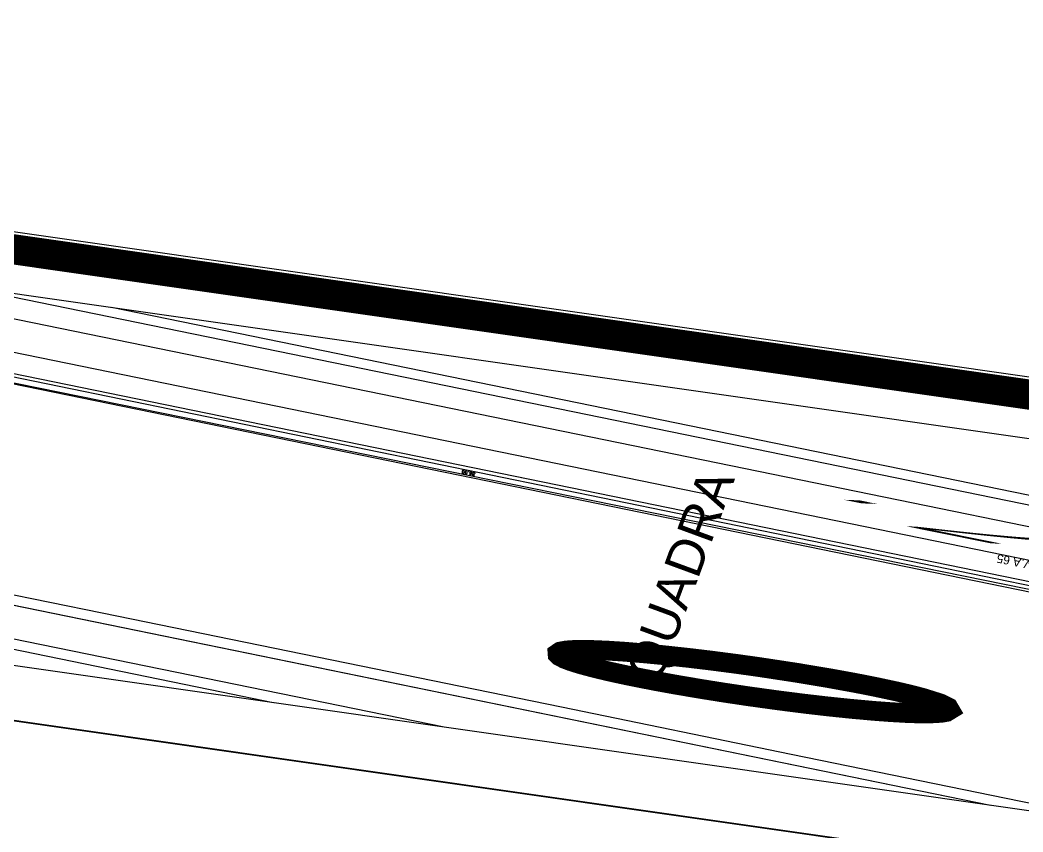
# Model space of a CAD drawing. Header units: millimetres. Extents: x -361192058 to 101130107379, y -14071650034 to 19218552450.
# Drawn here: x -135296 to -135098.3, y 41705.3 to 41865.3 of the extents above; entities that cross this region are included whole.
import ezdxf
from ezdxf.enums import TextEntityAlignment as Align

# ---------------------------------------------------------------- set-up
doc = ezdxf.new("R2010")
doc.units = ezdxf.units.MM
doc.header["$LTSCALE"] = 0.5
doc.linetypes.add('CONTINUO', pattern=[0])
for name, color, linetype in [('02', 2, 'Continuous'), ('Bra-Rua Calçadas', 1, 'Continuous'), ('Calçada', 1, 'Continuous'), ('GR_PENA_FINA', 7, 'Continuous'), ('Lotes', 2, 'Continuous'), ('Nomes de Ruas', 3, 'Continuous'), ('númeraçãoquadras', 4, 'Continuous'), ('TXT A.VERDES', 7, 'Continuous'), ('Área Verde Alameda etc.', 92, 'Continuous')]:
    doc.layers.add(name, color=color, linetype=linetype)
doc.styles.add('arcad1', font='romans.shx')
doc.styles.add('ARIAL', font='arial.ttf', dxfattribs={"height": 0.25})
doc.styles.get("Standard").update_dxf_attribs({"font": 'txt.shx', "height": 0.12})
doc.styles.add('STYLE1', font='sanss___.ttf')

# ---------------------------------------------------------------- blocks, each defined once
blk = doc.blocks.new('NUM_quadra')
at = {"color": 6, "const_width": 0.02}
blk.add_lwpolyline([(-0.0133520432061038, 0.1995538096409646), (-0.03396137207856104, 0.197095472313652), (-0.0578817124285985, 0.1914411329007772), (-0.07790545024554181, 0.1842029880920486), (-0.0980839678893761, 0.1742972611462264), (-0.1207629871017981, 0.1594249069193736), (-0.1377379490426744, 0.1450112319564166), (-0.1520556984439002, 0.1299194541657934), (-0.1625180437624446, 0.1165670856272393), (-0.1764344977441241, 0.09418528550563855), (-0.1852438537613963, 0.07539704665055813), (-0.1940684209960429, 0.04834716095183544), (-0.1985176143253418, 0.02430548914494118), (-0.2, 2.449293598294707e-17), (-0.1977479207858246, -0.02992924698156066), (-0.1921041628016216, -0.05564162681201971), (-0.1838936225002688, -0.07863291679524947), (-0.1712831141684111, -0.1032574200760946), (-0.1545538230998021, -0.126937448238237), (-0.1388948904680539, -0.143903472514972), (-0.1218702926523065, -0.1585800484576833), (-0.1045798103362554, -0.1704789232428245), (-0.08309400008057272, -0.1819213762882465), (-0.05305444697320133, -0.1928347107145593), (-0.03024527360995229, -0.1976998316242559), (-3.673940397442059e-17, -0.2), (0.03093315800827364, -0.1975933696651666), (0.06772550614199915, -0.1881841008635162), (0.1069104891608479, -0.1690270608730692), (0.1240420910364873, -0.1568870920480579), (0.1407237443089076, -0.1421155437933556), (0.1613804970022024, -0.118136934052489), (0.1736687274357323, -0.09919260612995974), (0.1869657857282061, -0.0710196801389201), (0.1962420223455323, -0.03858845249210724), (0.2, 0), (0.1989460999390915, 0.02050486086334195), (0.1943382022861565, 0.04725106487884616), (0.1870936531840374, 0.07068214016462095), (0.1741307933804454, 0.09837919900414235), (0.1635485483198982, 0.1151167769808291), (0.147166134549038, 0.1354331157505226), (0.1285083774114599, 0.1532501123493023), (0.1062576314788641, 0.1694382358043837), (0.07819320380287934, 0.1840810225934259), (0.05327206202334694, 0.1927747063485785), (0.02666753040880443, 0.1982141337591634), (1.224646799147353e-17, 0.2)], close=True, dxfattribs=at)
blk.add_circle((0, 0), 0.2)
at = {"color": 3, "insert": (-0.1114319926046001, 0.1285282569724242), "char_height": 0.038, "width": 0.2663, "attachment_point": 1, "style": 'STYLE1'}
blk.add_mtext('\\fArial|b0|i0|c0|p34;QUADRA', dxfattribs=at)
at = {"color": 3, "style": 'STYLE1'}
blk.add_attdef('00', text='', height=0.13, dxfattribs=at).set_placement((-2.886579864025407e-15, -0.1334628551621867), align=Align.CENTER)
blk = doc.blocks.new('APROVADO QUADRA 21.2 MBVII')
at = {"layer": '02', "color": 2, "lineweight": 18}
for p, q in [((4218.719474843508, 2437.664480313713, -12.96344213336095), (4210.050196972817, 2426.283556856547)), ((4213.102453562384, 2430.450767192104, -12.96344213336095), (4218.719474843507, 2437.664480313713, -12.96344213336095))]:
    blk.add_line(p, q, dxfattribs=at)
at = {"layer": '02', "color": 7, "lineweight": 18}
blk.add_line((4211.438114935405, 2427.988664608254, -12.96344213336095), (4218.914883643643, 2437.533769375074, -12.96344213336095), dxfattribs=at)
at = {"layer": '02', "lineweight": 18}
for points in [[(4161.465838619804, 2399.612158121467), (4222.665838619804, 2399.612158121467), (4222.665838619804, 2444.162158121467), (4161.465838619804, 2444.162158121467)], [(4221.915838619804, 2443.412158121467), (4201.831699329632, 2443.412158121467), (4201.831699329632, 2423.540862290999), (4221.915838619804, 2423.540862290999)], [(4189.28996978511, 2434.2397788341), (4201.810042711877, 2434.2397788341), (4201.810042711877, 2425.78720720304), (4189.28996978511, 2425.78720720304)]]:
    blk.add_lwpolyline(points, close=True, dxfattribs=at)
at = {"layer": '02', "lineweight": 18, "const_width": 0.1}
blk.add_lwpolyline([(4162.215838619804, 2400.362158121467), (4221.915838619804, 2400.362158121467), (4221.915838619804, 2443.412158121467), (4162.215838619804, 2443.412158121467)], close=True, dxfattribs=at)
at = {"layer": 'Bra-Rua Calçadas', "lineweight": 18, "elevation": -12.96344213336095}
for points in [[(4220.050028442545, 2435.824638496876), (4212.805196433236, 2426.521065176188)], [(4213.705663183146, 2426.520316469844), (4220.04992514386, 2434.679790364337)]]:
    blk.add_lwpolyline(points, dxfattribs=at)
at = {"layer": 'Calçada', "lineweight": 18}
for p, q in [((4204.159972043364, 2432.817357256721, -12.96344213336095), (4211.702717639145, 2442.50420018395, -12.96344213336095)), ((4204.159972043364, 2432.817357256279, -12.96344213336095), (4211.702717639276, 2442.50420018395, -12.96344213336095)), ((4212.590559253978, 2441.81287448763, -12.96344213336095), (4204.159972043364, 2430.985812503905, -12.96344213336095)), ((4212.590559254108, 2441.81287448763, -12.96344213336095), (4204.159972043364, 2430.985812503464, -12.96344213336095)), ((4211.383030693653, 2426.534541890846, -12.96344213336095), (4219.249371366038, 2436.627931766282, -12.96344213336095)), ((4211.383030693653, 2426.534541890846, -12.96344213336095), (4219.249371366038, 2436.627931766282, -12.96344213336095))]:
    blk.add_line(p, q, dxfattribs=at)
at = {"layer": 'Calçada', "lineweight": 18, "elevation": -12.96344213336095}
for points in [[(4204.159972043364, 2432.817357256721), (4211.702717639145, 2442.50420018395, 0.04680619782961809), (4211.843983910523, 2442.726065807735, 0.002658577297471982)], [(4204.159972043364, 2432.817357256279), (4211.702717639276, 2442.50420018395, 0.04680619783102501), (4211.843983910653, 2442.726065807735, 0.002658577296096411)], [(4211.383030693653, 2426.534541890846), (4219.249371366038, 2436.627931766282, 0.4142135623729706), (4219.101984426777, 2437.81230724976), (4213.774934737259, 2441.960261426367, 0.414213562373235), (4212.590559253978, 2441.81287448763), (4204.159972043364, 2430.985812503905)], [(4211.383030693653, 2426.534541890846), (4219.249371366038, 2436.627931766282, 0.4142135623729706), (4219.101984426777, 2437.81230724976), (4213.774934737259, 2441.960261426367, 0.414213562373235), (4212.590559254108, 2441.81287448763), (4204.159972043364, 2430.985812503464)]]:
    blk.add_lwpolyline(points, format="xyb", dxfattribs=at)
for points in [[(4220.050028442545, 2435.82463849671), (4212.805196433212, 2426.521065176188)], [(4220.050028442545, 2435.824638496709), (4212.80519643326, 2426.521065176188)]]:
    blk.add_lwpolyline(points, dxfattribs=at)
at = {"layer": 'GR_PENA_FINA', "lineweight": 18}
blk.add_lwpolyline([(4204.159972043364, 2442.509066374615), (4220.050631999135, 2442.513790829996), (4220.049169873847, 2426.30921458856), (4204.159972043364, 2426.280099358136)], close=True, dxfattribs=at)
at = {"layer": 'Lotes', "linetype": 'CONTINUO', "lineweight": 18}
for p, q in [((4207.55344346947, 2434.771552793054, -12.96344213336095), (4206.948533485255, 2433.994691379985, -12.96344213336095)), ((4204.295970892586, 2433.564372810368, -12.96344213336095), (4204.9008808768, 2434.34123422396, -12.96344213336095)), ((4206.948533485255, 2433.994691379985, -12.96344213336095), (4206.343623501304, 2433.217829967441, -12.96344213336095)), ((4204.159972043364, 2433.389714991993, -12.96344213336095), (4204.295970892586, 2433.564372810368, -12.96344213336095)), ((4206.343623501304, 2433.217829967441, -12.96344213336095), (4205.738713516893, 2432.440968554373, -12.96344213336095)), ((4205.738713516893, 2432.440968554373, -12.96344213336095), (4205.13380353281, 2431.664107141043, -12.96344213336095)), ((4205.13380353281, 2431.664107141043, -12.96344213336095), (4204.528893548661, 2430.887245727974, -12.96344213336095)), ((4204.528893548661, 2430.887245727974, -12.96344213336095), (4204.159972043364, 2430.413454768181, -12.96344213336095))]:
    blk.add_line(p, q, dxfattribs=at)
at = {"layer": 'Lotes', "lineweight": 18, "elevation": -12.96344213336095}
blk.add_lwpolyline([(4220.049873494519, 2434.107366297388), (4214.15053663673, 2426.526306120829)], dxfattribs=at)
at = {"layer": 'Área Verde Alameda etc.', "lineweight": 18, "elevation": -12.96344213336095}
blk.add_lwpolyline([(4211.372310851376, 2426.518070350695), (4219.249371365907, 2436.627931766282, 0.3659773819232131), (4219.205712603035, 2437.716578055324), (4218.996925348571, 2437.448441032623), (4210.475417382458, 2426.515075525318)], format="xyb", dxfattribs=at)
for points in [[(4220.050028442545, 2435.824638496876), (4212.805196433236, 2426.521065176188)], [(4213.705663183146, 2426.520316469844), (4220.04992514386, 2434.679790364337)]]:
    blk.add_lwpolyline(points, dxfattribs=at)
at = {"layer": 'númeraçãoquadras', "linetype": 'ByBlock', "lineweight": 18, "extrusion": (0.08441109911141861, -0.001452856403118582, 0.9964299551674841)}
ref = blk.add_blockref('NUM_quadra', (2503.877009689837, -4151.718289301118, 339.0312754816604), dxfattribs=dict(at, xscale=3.288998456163477, yscale=3.288998456163477, zscale=3.288998431060372, rotation=270.0385460285928))
ref.add_attrib('00', '21', dxfattribs={"layer": '0', "color": 3, "extrusion": (0.08441109911141861, -0.001452856403118582, 0.9964299551674841), "height": 0.4275697960377666, "rotation": 270.0385460325045, "style": 'STYLE1'}).set_placement((2503.438050903494, -4151.718584612969, 339.0312754816675), align=Align.CENTER)
at = {"color": 0, "lineweight": 13, "flags": 8}
for p in [(4700.724657799739, 2280.112525715252), (4699.57378630139, 2277.896413499706), (4702.354563138892, 2276.195041239209), (4703.672243349308, 2274.084986290777), (4699.84447394329, 2272.219426909525), (4703.048818763617, 2270.137026470893), (4703.087746051807, 2267.980265113006), (4700.652340375649, 2261.521648881858), (4700.700742594171, 2257.15925950577)]:
    blk.add_attdef('NIVEL', p, '', height=0.07500000000000001, dxfattribs=at)
for rotation, width, p in [(90, 0.7999999999988884, (4700.820527907887, 2275.752076380495)), (270, 0.5999999999989389, (4703.843667029373, 2274.902076380496)), (90, 0.7999999999988884, (4701.5574890138, 2268.502076380494)), (180, 0.5999999999989389, (4651.181659436375, 2236.193129894172))]:
    blk.add_attdef('$PORTA', text='', height=0.09000000000014552, rotation=rotation, dxfattribs=dict(at, width=width)).set_placement(p, align=Align.MIDDLE)
for p in [(4654.175996555586, 2240.463010622155), (4648.499009965404, 2240.192322980255), (4637.801231937738, 2239.384456547896), (4633.43884256165, 2239.336054329374), (4656.392108771131, 2239.312139123806), (4652.474624295089, 2237.682233784653), (4646.416609526773, 2236.987978159928), (4644.259848168886, 2236.949050871738), (4650.364569346656, 2236.364553574237)]:
    blk.add_attdef('NIVEL', p, '', height=0.07500000000000001, rotation=270, dxfattribs=at)
at = {"color": 0, "lineweight": 13, "width": 0.7999999999988884, "flags": 8}
for p in [(4652.031659436374, 2239.216269015658), (4644.781659436374, 2238.479307909745)]:
    blk.add_attdef('$PORTA', text='', height=0.09000000000014552, dxfattribs=at).set_placement(p, align=Align.MIDDLE)
at = {"layer": '02', "color": 3, "lineweight": 18, "insert": (4215.15446612503, 2432.856944632519, -12.96344213336095), "char_height": 0.12, "attachment_point": 5, "rotation": 52.09357717820365}
blk.add_mtext('\\A1;86.00', dxfattribs=at)
at = {"layer": 'Nomes de Ruas', "lineweight": 18, "extrusion": (-0.06582025349577467, -0.05634501352956277, 0.9962393957679577), "style": 'ARIAL'}
blk.add_text('RUA 17  .', height=0.562626419420372, rotation=102.9674616402125, dxfattribs=at).set_placement((894.9055397411055, 4763.355935997898, -427.2832971589702), align=Align.MIDDLE_CENTER)
at = {"layer": 'TXT A.VERDES', "linetype": 'CONTINUO', "lineweight": 18, "insert": (4214.439225011647, 2430.926510751854, 1.708539825521868), "char_height": 0.2901495904750165, "width": 4.557698261532617, "attachment_point": 1, "rotation": 52.557394094266726, "style": 'arcad1'}
blk.add_mtext('{\\fArial|b0|i0|c0|p34;A.V.A 65}', dxfattribs=at)

msp = doc.modelspace()

# ---------------------------------------------------------------- block references
at = {"layer": '02', "color": 0, "lineweight": 30, "xscale": -4.574818403918471, "yscale": -59.40450511825884, "zscale": 4.574818403918471, "rotation": 261.8606972171988}
msp.add_blockref('APROVADO QUADRA 21.2 MBVII', (5129.041144779691, 2225.201435725194), dxfattribs=at)

doc.saveas('drawing.dxf')
